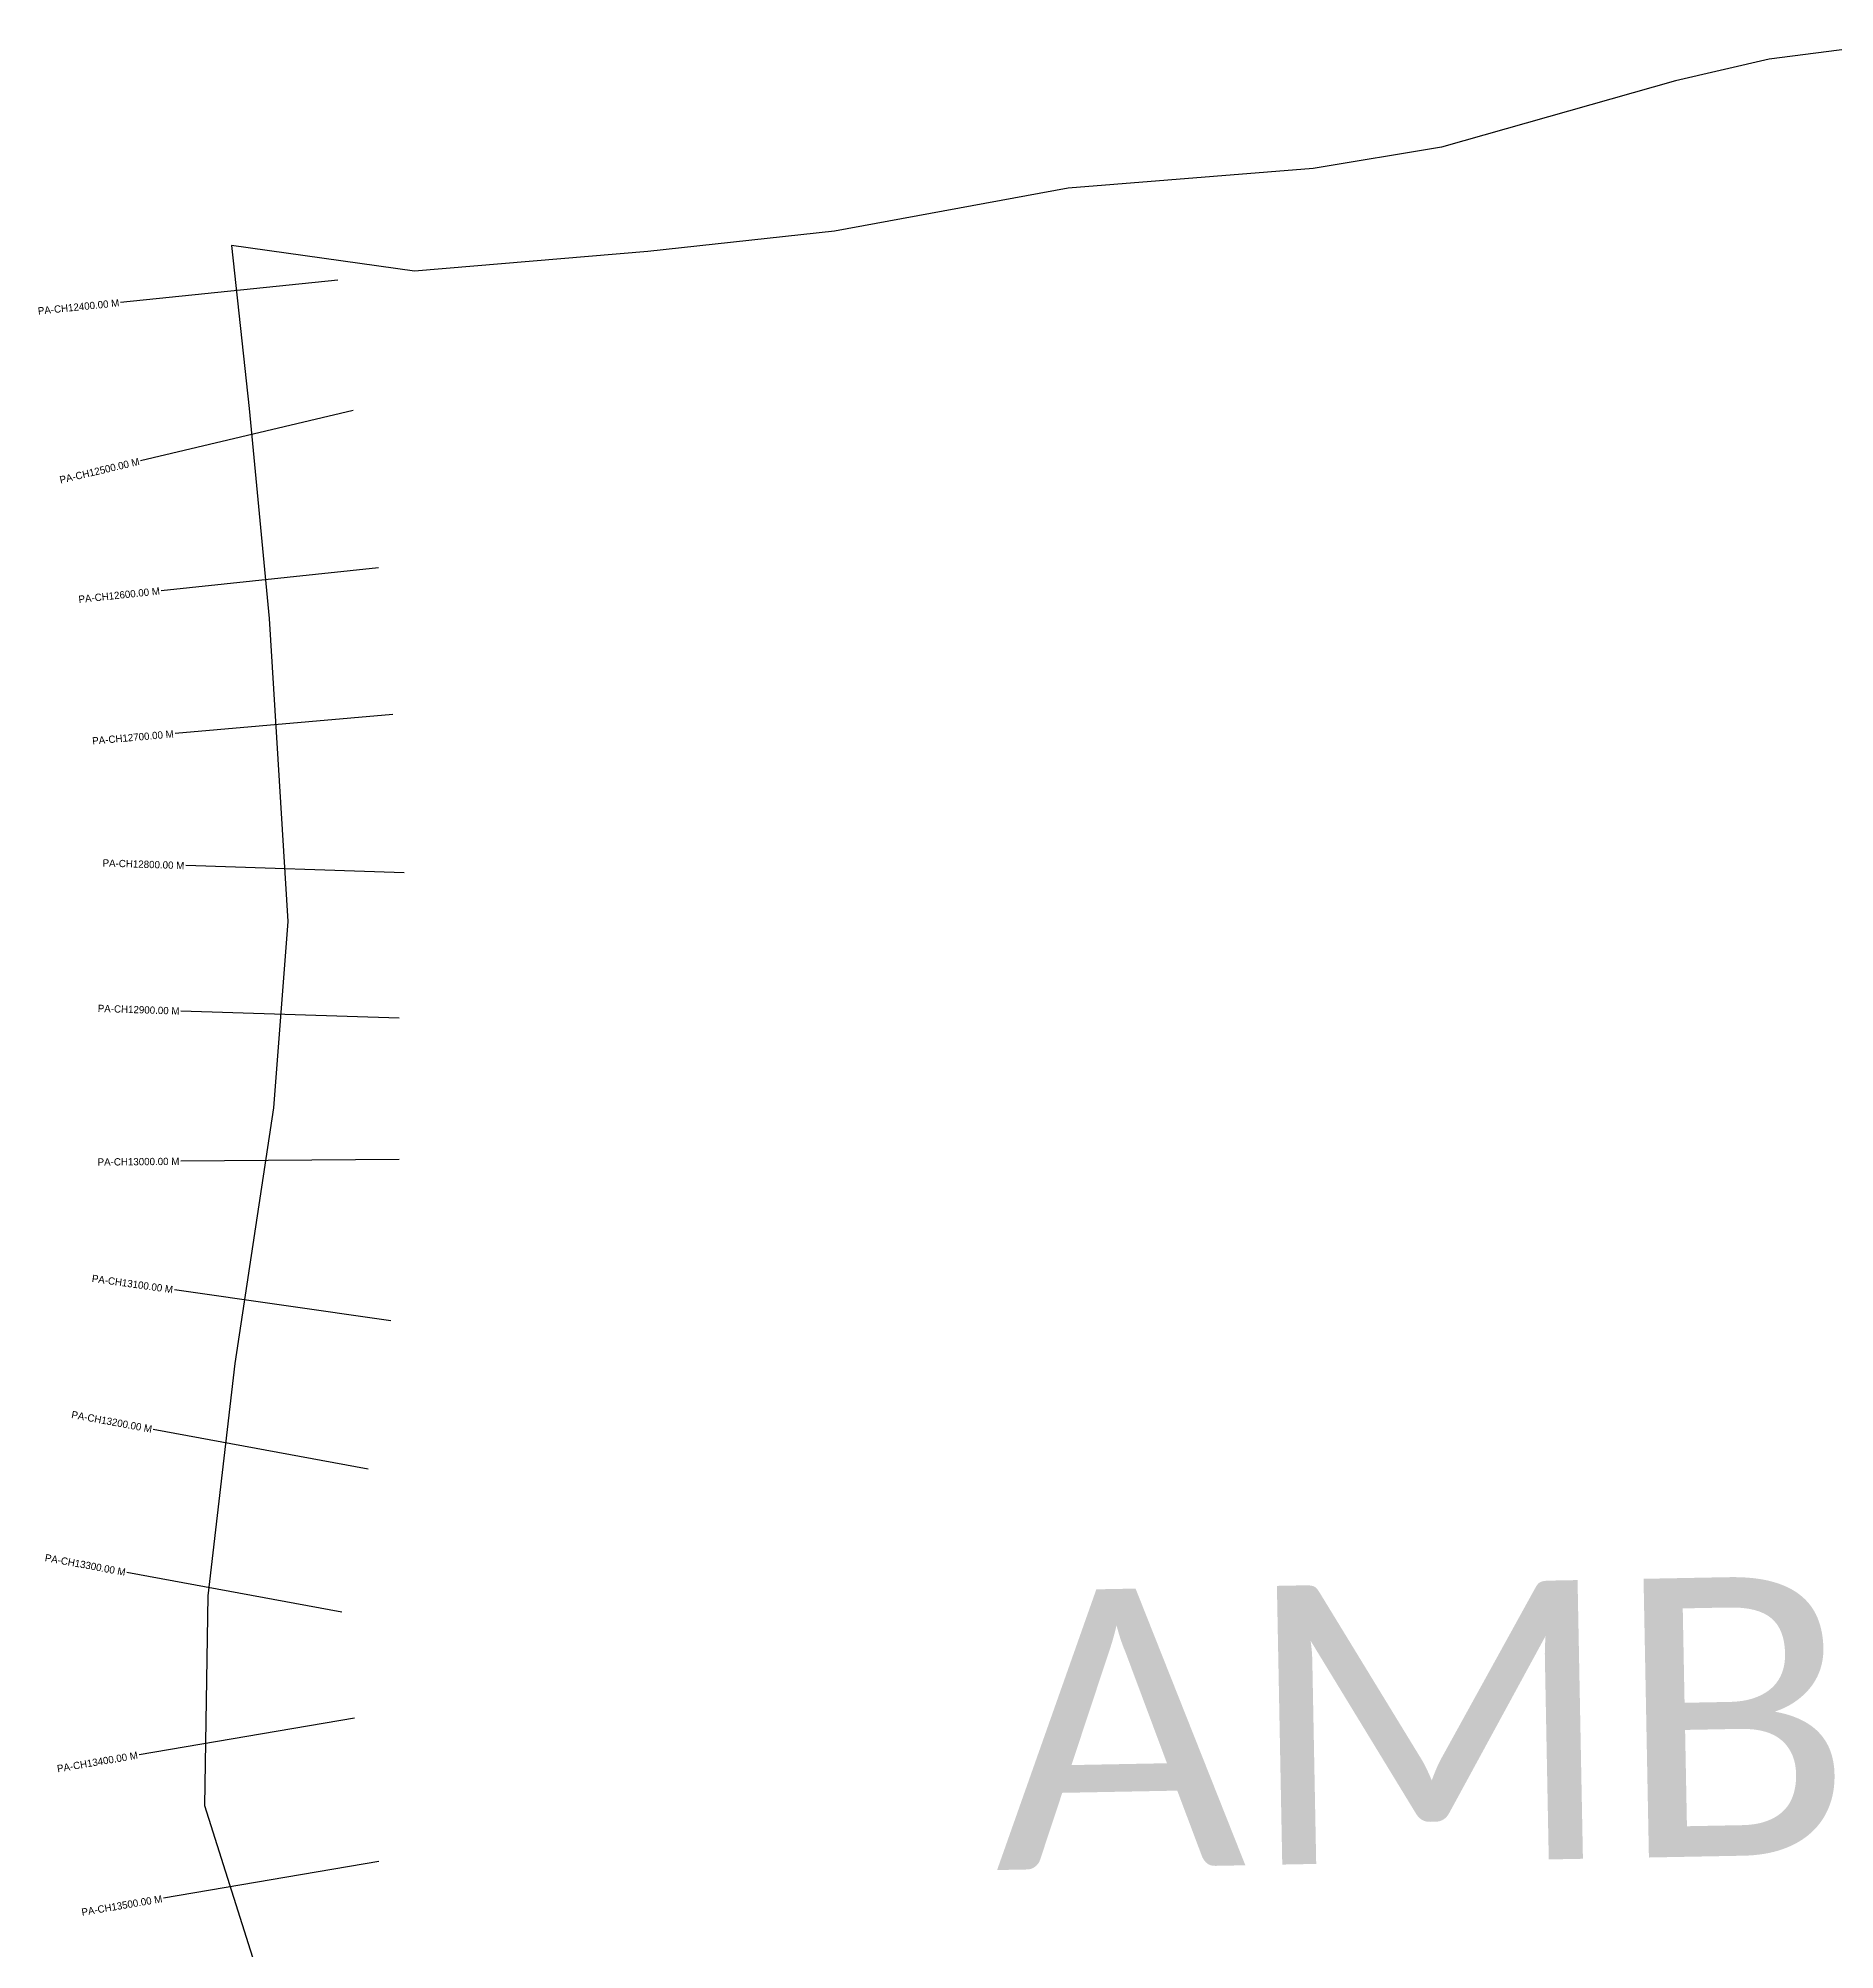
# Model space of a CAD drawing. Header units: metres. Extents: x 260752 to 263392, y 2215233 to 2217726.
# Drawn here: x 260838 to 262072, y 2216254 to 2217567 of the extents above; entities that cross this region are included whole.
import ezdxf
from ezdxf.enums import TextEntityAlignment as Align

# ---------------------------------------------------------------- set-up
doc = ezdxf.new("R2010")
doc.units = ezdxf.units.M
for name, color, linetype in [('CS', 134, 'Continuous'), ('CSMark', 6, 'Continuous'), ('VILLAGE BOUNDRY', 10, 'Continuous'), ('VILLAGE NAME', 250, 'Continuous')]:
    doc.layers.add(name, color=color, linetype=linetype)

msp = doc.modelspace()

# ---------------------------------------------------------------- linework, layer by layer
at = {"layer": 'CS'}
for p, q in [((261044.2, 2217400.8), (260895, 2217385.5)), ((261044.2, 2217400.8), (260895, 2217385.5)), ((261054.7, 2217311.3), (260908.7, 2217276.7)), ((261054.7, 2217311.3), (260908.7, 2217276.7)), ((261072.1, 2217203.3), (260922.9, 2217187.6)), ((261072.1, 2217203.3), (260922.9, 2217187.6)), ((261081.8, 2217102.5), (260932.4, 2217089.4)), ((261081.8, 2217102.5), (260932.4, 2217089.4)), ((261089.6, 2216993.8), (260939.7, 2216998.8)), ((261089.6, 2216993.8), (260939.7, 2216998.8)), ((261086.3, 2216893.9), (260936.4, 2216898.9)), ((261086.3, 2216893.9), (260936.4, 2216898.9)), ((261086.3, 2216797), (260936.3, 2216795.7)), ((261086.3, 2216797), (260936.3, 2216795.7)), ((261080.4, 2216686.2), (260931.9, 2216707.3)), ((261080.4, 2216686.2), (260931.9, 2216707.3)), ((261064.9, 2216584.3), (260917.4, 2216611.5)), ((261064.9, 2216584.3), (260917.4, 2216611.5)), ((261046.8, 2216486), (260899.3, 2216513.2)), ((261046.8, 2216486), (260899.3, 2216513.2)), ((261055.5, 2216413.3), (260907.7, 2216388)), ((261055.5, 2216413.3), (260907.7, 2216388)), ((261072.3, 2216314.7), (260924.5, 2216289.5)), ((261072.3, 2216314.7), (260924.5, 2216289.5))]:
    msp.add_line(p, q, dxfattribs=at)
at = {"layer": 'VILLAGE BOUNDRY'}
msp.add_lwpolyline([(262139, 2217567), (262026.8, 2217552.7), (261962.6, 2217537.7), (261801.9, 2217492.2), (261713.7, 2217477.5), (261545.5, 2217464.1), (261385.1, 2217434.5), (261256.9, 2217420.5), (261096.7, 2217407), (260971, 2217424.6), (260983.3, 2217312.7), (260997, 2217168.5), (261009.9, 2216960.3), (260999.9, 2216832.5), (260973.3, 2216656.9), (260954.8, 2216497.2), (260952.6, 2216353.2), (260998.4, 2216208.5)], dxfattribs=at)
msp.add_lwpolyline([(262139, 2217567), (262026.8, 2217552.7), (261962.6, 2217537.7), (261801.9, 2217492.2), (261713.7, 2217477.5), (261545.5, 2217464.1), (261385.1, 2217434.5), (261256.9, 2217420.5), (261096.7, 2217407), (260971, 2217424.6), (260983.3, 2217312.7), (260997, 2217168.5), (261009.9, 2216960.3), (260999.9, 2216832.5), (260973.3, 2216656.9), (260954.8, 2216497.2), (260952.6, 2216353.2), (260998.4, 2216208.5)], dxfattribs=at)

# ---------------------------------------------------------------- texts
at = {"layer": 'CSMark'}
for s, rotation, p in [('PA-CH12400.00 M', 5.8494, (260894, 2217385.4)), ('PA-CH12400.00 M', 5.8494, (260894, 2217385.4)), ('PA-CH12500.00 M', 13.3262, (260907.8, 2217276.5)), ('PA-CH12500.00 M', 13.3262, (260907.8, 2217276.5)), ('PA-CH12600.00 M', 6.0038, (260921.9, 2217187.5)), ('PA-CH12600.00 M', 6.0038, (260921.9, 2217187.5)), ('PA-CH12700.00 M', 5.0173, (260931.4, 2217089.3)), ('PA-CH12700.00 M', 5.0173, (260931.4, 2217089.3)), ('PA-CH12800.00 M', 358.086, (260938.7, 2216998.8)), ('PA-CH12800.00 M', 358.086, (260938.7, 2216998.8)), ('PA-CH12900.00 M', 358.086, (260935.4, 2216898.9)), ('PA-CH12900.00 M', 358.086, (260935.4, 2216898.9)), ('PA-CH13000.00 M', 0.5074, (260935.3, 2216795.7)), ('PA-CH13000.00 M', 0.5074, (260935.3, 2216795.7)), ('PA-CH13100.00 M', 351.9076, (260930.9, 2216707.5)), ('PA-CH13100.00 M', 351.9076, (260930.9, 2216707.5)), ('PA-CH13200.00 M', 349.5414, (260916.5, 2216611.7)), ('PA-CH13200.00 M', 349.5414, (260916.5, 2216611.7)), ('PA-CH13300.00 M', 349.5414, (260898.3, 2216513.4)), ('PA-CH13300.00 M', 349.5414, (260898.3, 2216513.4)), ('PA-CH13400.00 M', 9.675, (260906.7, 2216387.9)), ('PA-CH13400.00 M', 9.675, (260906.7, 2216387.9)), ('PA-CH13500.00 M', 9.675, (260923.5, 2216289.3)), ('PA-CH13500.00 M', 9.675, (260923.5, 2216289.3))]:
    msp.add_text(s, height=5, rotation=rotation, dxfattribs=at).set_placement(p, align=Align.MIDDLE_RIGHT)
at = {"layer": 'VILLAGE NAME', "insert": (261491.9, 2216500.3), "char_height": 191.456, "attachment_point": 1, "rotation": 1.1028}
msp.add_mtext_dynamic_manual_height_columns('{\\fCalibri|b0|i0|c0|p34;AMBEWADI}', width=161.46, gutter_width=957.3, heights=[0], dxfattribs=at)
msp.add_mtext_dynamic_manual_height_columns('{\\fCalibri|b0|i0|c0|p34;AMBEWADI}', width=161.46, gutter_width=957.3, heights=[0], dxfattribs=at)

doc.saveas('drawing.dxf')
